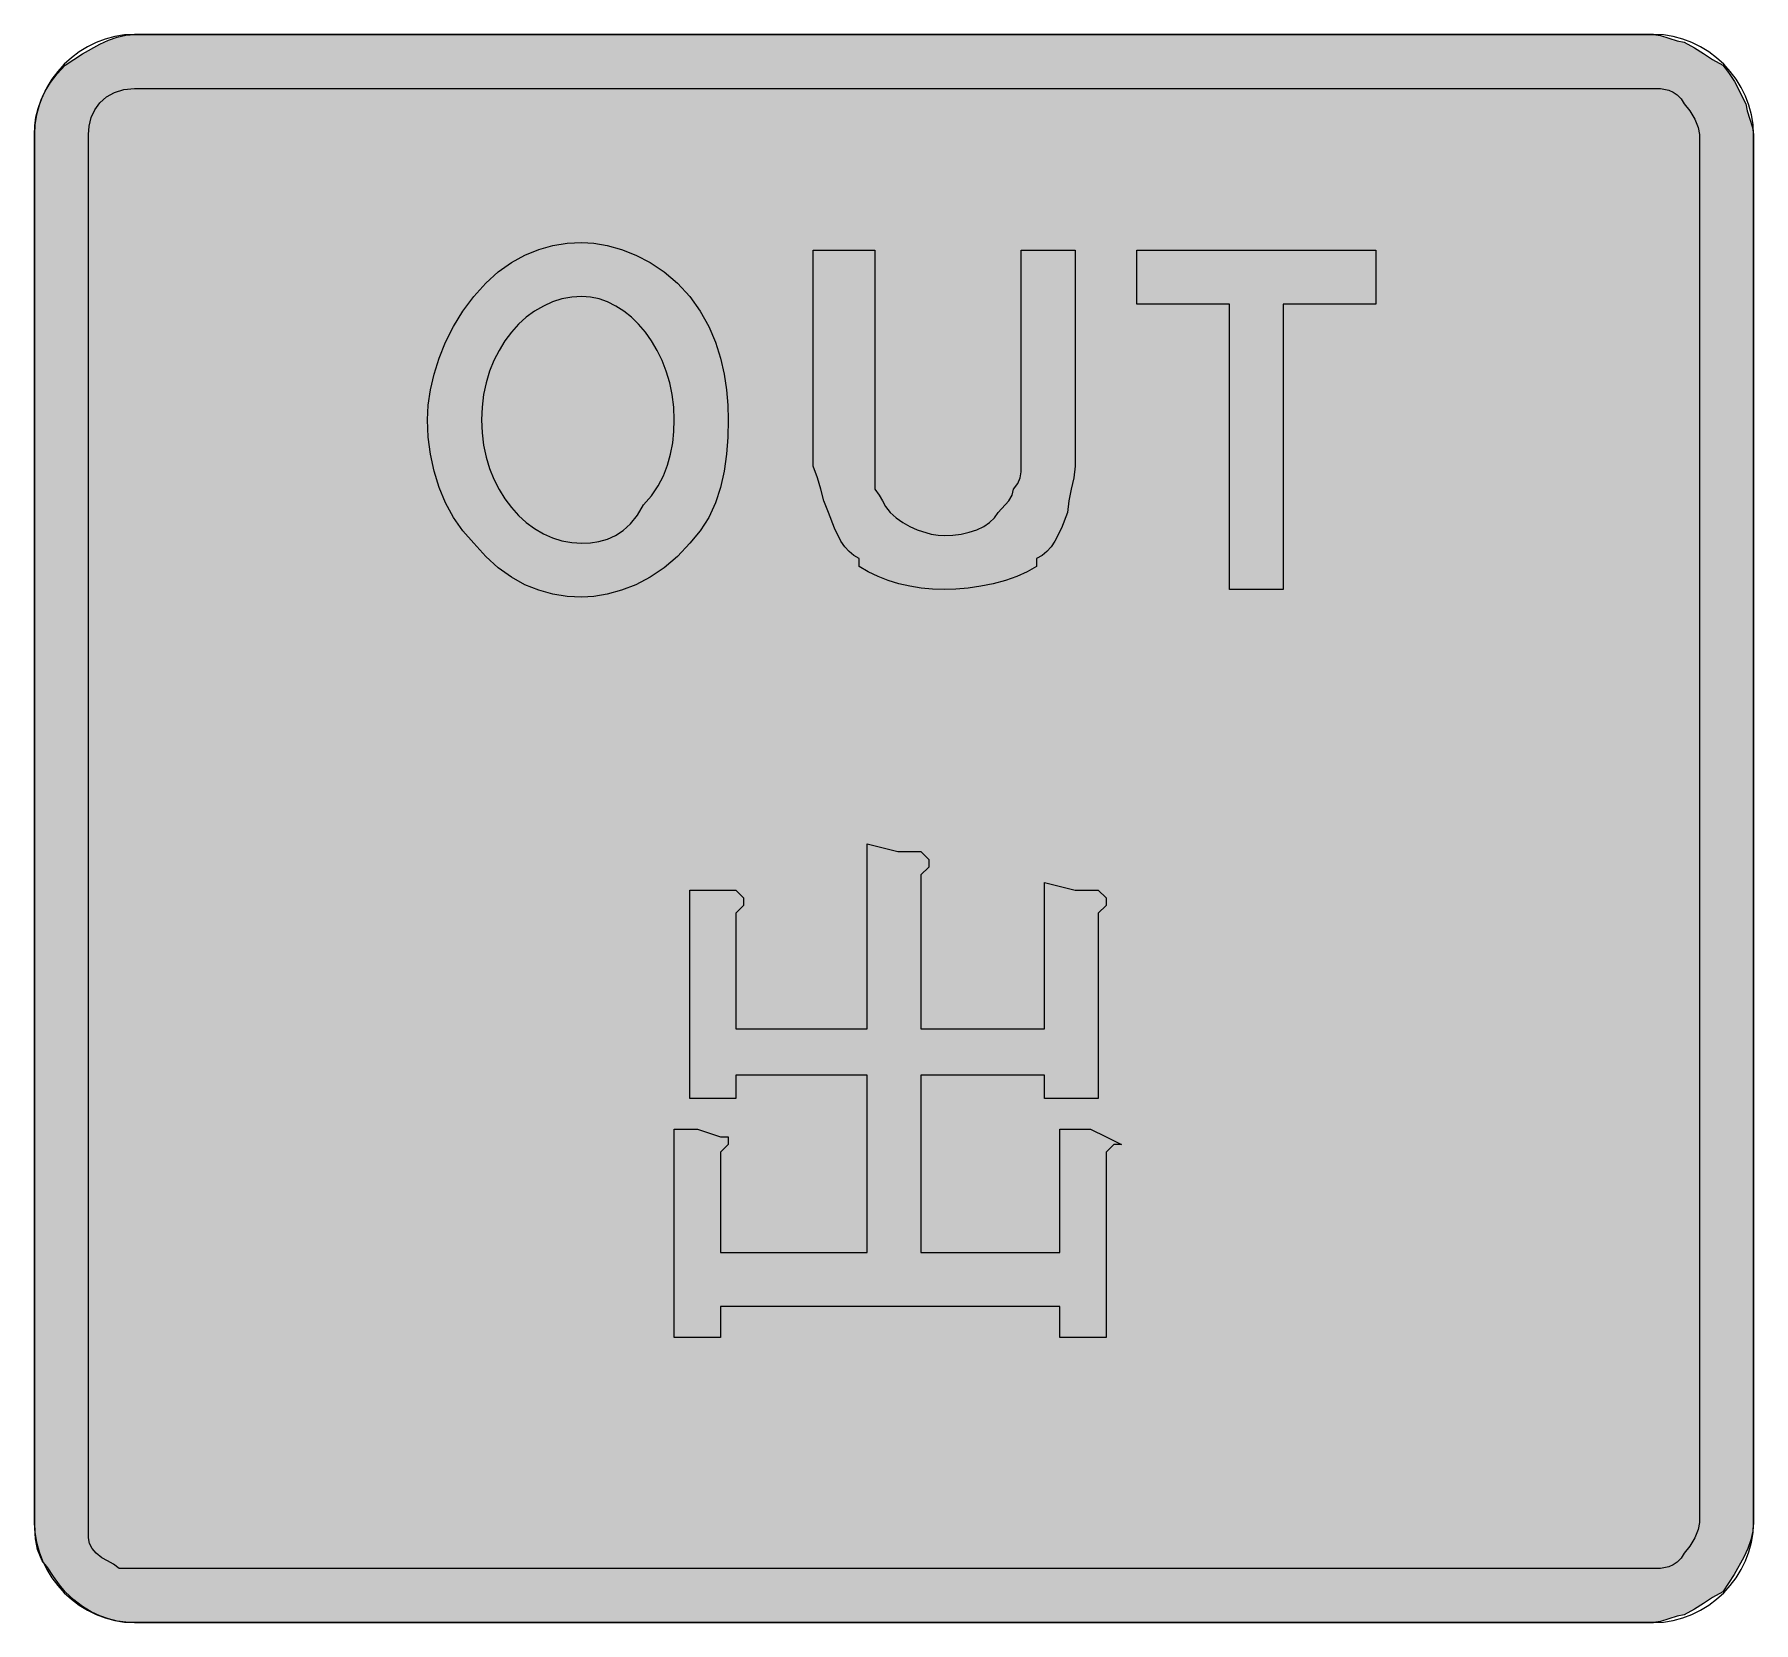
# Model space of a CAD drawing. Header units: metres. Extents: x 151 to 418, y 11 to 258.
import ezdxf

# ---------------------------------------------------------------- set-up
doc = ezdxf.new("R2010")
doc.units = ezdxf.units.M
for name, color, linetype, true_color in [('FILL_BLUE_0000FF', 7, 'Continuous', 0x0000ff), ('FILL_WHITE_FFFFFF', 7, 'Continuous', 0xffffff), ('STROKE_BLUE_0000FF', 7, 'Continuous', 0x0000ff)]:
    doc.layers.add(name, color=color, linetype=linetype, true_color=true_color)

msp = doc.modelspace()

# ---------------------------------------------------------------- hatches: boundary and pattern name
at = {"layer": 'FILL_BLUE_0000FF', "true_color": 0x0000ff}
h = msp.add_hatch(color=7, dxfattribs=at)
h.dxf.hatch_style = 1
h.paths.add_polyline_path([(402.69, 250.08), (403.78, 250.04), (405.09, 249.78), (405.76, 249.49), (406.4, 249.07), (406.99, 248.47), (407.49, 247.68), (408.37, 246.59), (409.14, 245.28), (409.68, 243.97), (409.89, 242.88), (409.89, 26.88), (409.68, 25.79), (409.14, 24.48), (408.37, 23.17), (407.49, 22.08), (406.99, 21.29), (406.4, 20.69), (405.76, 20.27), (405.09, 19.98), (403.78, 19.72), (402.69, 19.68), (166.29, 19.68), (163.89, 19.68), (162.99, 20.39), (162.09, 20.88), (161.19, 21.37), (160.29, 22.08), (159.69, 22.83), (159.28, 23.6), (159.09, 24.48), (159.09, 26.88), (159.09, 242.88), (159.2, 244.22), (159.54, 245.52), (160.1, 246.74), (160.89, 247.83), (161.9, 248.75), (163.14, 249.46), (164.6, 249.92), (166.29, 250.08), (402.69, 250.08)])
at = {"layer": 'FILL_WHITE_FFFFFF', "true_color": 0xffffff}
h = msp.add_hatch(color=7, dxfattribs=at)
h.dxf.hatch_style = 1
h.paths.add_polyline_path([(402.69, 258.48), (403.78, 258.29), (405.09, 257.88), (406.4, 257.47), (407.49, 257.28), (409.1, 256.38), (410.49, 255.48), (411.88, 254.58), (413.49, 253.68), (414.39, 252.57), (415.29, 251.13), (417.09, 247.68), (417.28, 246.59), (417.69, 245.28), (418.1, 243.97), (418.29, 242.88), (418.29, 26.88), (418.18, 25.53), (417.88, 24.18), (417.4, 22.83), (416.79, 21.48), (415.25, 18.78), (413.49, 16.08), (411.88, 15.18), (410.49, 14.28), (409.1, 13.38), (407.49, 12.48), (406.4, 12.29), (405.09, 11.88), (403.78, 11.47), (402.69, 11.28), (166.29, 11.28), (164.94, 11.34), (163.59, 11.52), (162.24, 11.85), (160.89, 12.33), (159.54, 12.98), (158.19, 13.81), (156.84, 14.84), (155.49, 16.08), (154.59, 17.17), (153.69, 18.48), (152.79, 19.79), (151.89, 20.88), (151.2, 22.66), (150.84, 24.33), (150.69, 26.88), (150.69, 242.88), (150.75, 244.23), (150.93, 245.58), (151.26, 246.93), (151.74, 248.28), (152.39, 249.63), (153.22, 250.98), (154.25, 252.33), (155.49, 253.68), (158.19, 255.44), (160.89, 256.98), (162.24, 257.59), (163.59, 258.07), (164.94, 258.37), (166.29, 258.48), (402.69, 258.48)])
h = msp.add_hatch(color=7, dxfattribs=at)
h.dxf.hatch_style = 1
h.paths.add_polyline_path([(239.87, 225.61), (242.05, 225), (244.29, 224.13), (246.53, 222.97), (248.72, 221.52), (250.79, 219.76), (252.69, 217.68), (254.33, 215.38), (255.65, 212.99), (256.7, 210.55), (257.49, 208.08), (258.06, 205.61), (258.43, 203.17), (258.63, 200.78), (258.69, 198.48), (258.63, 195.78), (258.43, 193.12), (258.06, 190.51), (257.49, 187.98), (256.7, 185.57), (255.65, 183.29), (254.33, 181.19), (252.69, 179.28), (250.79, 177.2), (248.72, 175.44), (246.53, 173.99), (244.29, 172.83), (242.05, 171.96), (239.87, 171.35), (237.79, 170.99), (235.89, 170.88), (233.64, 170.99), (231.41, 171.35), (229.2, 171.96), (227.04, 172.83), (224.93, 173.99), (222.9, 175.44), (220.94, 177.2), (219.09, 179.28), (217.4, 181.19), (215.94, 183.29), (214.7, 185.57), (213.69, 187.98), (212.9, 190.51), (212.34, 193.12), (212, 195.78), (211.89, 198.48), (212, 200.78), (212.34, 203.17), (212.9, 205.61), (213.69, 208.08), (214.7, 210.55), (215.94, 212.99), (217.4, 215.38), (219.09, 217.68), (220.94, 219.76), (222.9, 221.52), (224.93, 222.97), (227.04, 224.13), (229.2, 225), (231.41, 225.61), (233.64, 225.97), (235.89, 226.08), (237.79, 225.97), (239.87, 225.61)])
h.paths.add_polyline_path([(232.81, 217.3), (231.33, 216.83), (229.91, 216.2), (228.55, 215.4), (227.26, 214.45), (226.06, 213.36), (224.94, 212.13), (223.92, 210.77), (223.01, 209.3), (222.22, 207.72), (221.55, 206.04), (221.01, 204.26), (220.62, 202.41), (220.37, 200.48), (220.29, 198.48), (220.37, 196.48), (220.62, 194.55), (221.01, 192.7), (221.55, 190.92), (222.22, 189.24), (223.01, 187.66), (223.92, 186.19), (224.94, 184.83), (226.06, 183.6), (227.26, 182.51), (228.55, 181.56), (229.91, 180.76), (231.33, 180.13), (232.81, 179.66), (234.33, 179.38), (235.89, 179.28), (237.24, 179.34), (238.57, 179.54), (239.88, 179.91), (241.14, 180.48), (242.35, 181.27), (243.48, 182.32), (244.54, 183.64), (245.49, 185.28), (246.73, 186.68), (247.76, 188.19), (248.59, 189.77), (249.24, 191.43), (249.72, 193.14), (250.05, 194.9), (250.23, 196.68), (250.29, 198.48), (250.21, 200.48), (249.97, 202.41), (249.58, 204.26), (249.05, 206.04), (248.4, 207.72), (247.63, 209.3), (246.76, 210.77), (245.79, 212.13), (244.74, 213.36), (243.61, 214.45), (242.42, 215.4), (241.18, 216.2), (239.89, 216.83), (238.58, 217.3), (237.24, 217.58), (235.89, 217.68), (234.33, 217.58), (232.81, 217.3)], flags=16)
h = msp.add_hatch(color=7, dxfattribs=at)
h.dxf.hatch_style = 1
h.paths.add_polyline_path([(281.49, 191.28), (281.49, 187.68), (282.2, 186.78), (282.69, 185.88), (283.18, 184.98), (283.89, 184.08), (284.84, 183.24), (285.88, 182.5), (286.97, 181.89), (288.09, 181.38), (290.3, 180.7), (291.34, 180.54), (292.29, 180.48), (293.64, 180.54), (294.95, 180.7), (296.21, 180.99), (297.39, 181.38), (298.45, 181.89), (299.38, 182.5), (300.13, 183.24), (300.69, 184.08), (302.34, 185.88), (302.88, 186.78), (303.09, 187.68), (303.78, 188.58), (304.14, 189.48), (304.27, 190.38), (304.29, 191.28), (304.29, 224.88), (312.69, 224.88), (312.69, 191.28), (312.5, 189.48), (312.09, 187.68), (311.68, 185.88), (311.49, 184.08), (310.57, 181.6), (309.54, 179.58), (308.95, 178.74), (308.28, 178), (307.54, 177.39), (306.69, 176.88), (306.69, 175.68), (305.23, 174.84), (303.6, 174.1), (301.82, 173.49), (299.94, 172.98), (298.01, 172.59), (296.06, 172.3), (294.14, 172.14), (292.29, 172.08), (290.49, 172.14), (288.71, 172.3), (286.95, 172.59), (285.24, 172.98), (283.58, 173.49), (282, 174.1), (280.49, 174.84), (279.09, 175.68), (279.09, 176.88), (278.24, 177.39), (277.5, 178), (276.83, 178.74), (276.24, 179.58), (275.21, 181.6), (274.29, 184.08), (273.58, 185.88), (273.09, 187.68), (272.6, 189.48), (271.89, 191.28), (271.89, 224.88), (281.49, 224.88), (281.49, 191.28)])
h = msp.add_hatch(color=7, dxfattribs=at)
h.dxf.hatch_style = 1
h.paths.add_polyline_path([(359.49, 216.48), (345.09, 216.48), (345.09, 172.08), (336.69, 172.08), (336.69, 216.48), (322.29, 216.48), (322.29, 224.88), (359.49, 224.88), (359.49, 216.48)])
h = msp.add_hatch(color=7, dxfattribs=at)
h.dxf.hatch_style = 1
h.paths.add_polyline_path([(259.89, 125.28), (261.09, 124.08), (261.09, 122.88), (259.89, 121.68), (259.89, 103.68), (280.29, 103.68), (280.29, 132.48), (285.09, 131.28), (288.69, 131.28), (289.89, 130.08), (289.89, 128.88), (288.69, 127.68), (288.69, 103.68), (307.89, 103.68), (307.89, 126.48), (312.69, 125.28), (316.29, 125.28), (317.49, 124.08), (317.49, 122.88), (316.29, 121.68), (316.29, 92.88), (307.89, 92.88), (307.89, 96.48), (288.69, 96.48), (288.69, 68.88), (310.29, 68.88), (310.29, 88.08), (315.09, 88.08), (317.49, 86.88), (319.89, 85.68), (318.69, 85.68), (317.49, 84.48), (317.49, 55.68), (310.29, 55.68), (310.29, 60.48), (257.49, 60.48), (257.49, 55.68), (250.29, 55.68), (250.29, 88.08), (253.89, 88.08), (257.49, 86.88), (258.69, 86.88), (258.69, 85.68), (257.49, 84.48), (257.49, 68.88), (280.29, 68.88), (280.29, 96.48), (259.89, 96.48), (259.89, 92.88), (252.69, 92.88), (252.69, 125.28), (257.49, 125.28), (259.89, 125.28)])

# ---------------------------------------------------------------- linework, layer by layer
at = {"layer": 'FILL_BLUE_0000FF', "lineweight": 0, "true_color": 0x0000ff}
msp.add_lwpolyline([(402.69, 250.08), (403.78, 250.04), (405.09, 249.78), (405.76, 249.49), (406.4, 249.07), (406.99, 248.47), (407.49, 247.68), (408.37, 246.59), (409.14, 245.28), (409.68, 243.97), (409.89, 242.88), (409.89, 26.88), (409.68, 25.79), (409.14, 24.48), (408.37, 23.17), (407.49, 22.08), (406.99, 21.29), (406.4, 20.69), (405.76, 20.27), (405.09, 19.98), (403.78, 19.72), (402.69, 19.68), (166.29, 19.68), (163.89, 19.68), (162.99, 20.39), (162.09, 20.88), (161.19, 21.37), (160.29, 22.08), (159.69, 22.83), (159.28, 23.6), (159.09, 24.48), (159.09, 26.88), (159.09, 242.88), (159.2, 244.22), (159.54, 245.52), (160.1, 246.74), (160.89, 247.83), (161.9, 248.75), (163.14, 249.46), (164.6, 249.92), (166.29, 250.08)], close=True, dxfattribs=at)
at = {"layer": 'FILL_WHITE_FFFFFF', "lineweight": 0, "true_color": 0xffffff}
for points in [[(402.69, 258.48), (403.78, 258.29), (405.09, 257.88), (406.4, 257.47), (407.49, 257.28), (409.1, 256.38), (410.49, 255.48), (411.88, 254.58), (413.49, 253.68), (414.39, 252.57), (415.29, 251.13), (417.09, 247.68), (417.28, 246.59), (417.69, 245.28), (418.1, 243.97), (418.29, 242.88), (418.29, 26.88), (418.18, 25.53), (417.88, 24.18), (417.4, 22.83), (416.79, 21.48), (415.25, 18.78), (413.49, 16.08), (411.88, 15.18), (410.49, 14.28), (409.1, 13.38), (407.49, 12.48), (406.4, 12.29), (405.09, 11.88), (403.78, 11.47), (402.69, 11.28), (166.29, 11.28), (164.94, 11.34), (163.59, 11.52), (162.24, 11.85), (160.89, 12.33), (159.54, 12.98), (158.19, 13.81), (156.84, 14.84), (155.49, 16.08), (154.59, 17.17), (153.69, 18.48), (152.79, 19.79), (151.89, 20.88), (151.2, 22.66), (150.84, 24.33), (150.69, 26.88), (150.69, 242.88), (150.75, 244.23), (150.93, 245.58), (151.26, 246.93), (151.74, 248.28), (152.39, 249.63), (153.22, 250.98), (154.25, 252.33), (155.49, 253.68), (158.19, 255.44), (160.89, 256.98), (162.24, 257.59), (163.59, 258.07), (164.94, 258.37), (166.29, 258.48)], [(239.87, 225.61), (242.05, 225), (244.29, 224.13), (246.53, 222.97), (248.72, 221.52), (250.79, 219.76), (252.69, 217.68), (254.33, 215.38), (255.65, 212.99), (256.7, 210.55), (257.49, 208.08), (258.06, 205.61), (258.43, 203.17), (258.63, 200.78), (258.69, 198.48), (258.63, 195.78), (258.43, 193.12), (258.06, 190.51), (257.49, 187.98), (256.7, 185.57), (255.65, 183.29), (254.33, 181.19), (252.69, 179.28), (250.79, 177.2), (248.72, 175.44), (246.53, 173.99), (244.29, 172.83), (242.05, 171.96), (239.87, 171.35), (237.79, 170.99), (235.89, 170.88), (233.64, 170.99), (231.41, 171.35), (229.2, 171.96), (227.04, 172.83), (224.93, 173.99), (222.9, 175.44), (220.94, 177.2), (219.09, 179.28), (217.4, 181.19), (215.94, 183.29), (214.7, 185.57), (213.69, 187.98), (212.9, 190.51), (212.34, 193.12), (212, 195.78), (211.89, 198.48), (212, 200.78), (212.34, 203.17), (212.9, 205.61), (213.69, 208.08), (214.7, 210.55), (215.94, 212.99), (217.4, 215.38), (219.09, 217.68), (220.94, 219.76), (222.9, 221.52), (224.93, 222.97), (227.04, 224.13), (229.2, 225), (231.41, 225.61), (233.64, 225.97), (235.89, 226.08), (237.79, 225.97)], [(281.49, 191.28), (281.49, 187.68), (282.2, 186.78), (282.69, 185.88), (283.18, 184.98), (283.89, 184.08), (284.84, 183.24), (285.88, 182.5), (286.97, 181.89), (288.09, 181.38), (290.3, 180.7), (291.34, 180.54), (292.29, 180.48), (293.64, 180.54), (294.95, 180.7), (296.21, 180.99), (297.39, 181.38), (298.45, 181.89), (299.38, 182.5), (300.13, 183.24), (300.69, 184.08), (302.34, 185.88), (302.88, 186.78), (303.09, 187.68), (303.78, 188.58), (304.14, 189.48), (304.27, 190.38), (304.29, 191.28), (304.29, 224.88), (312.69, 224.88), (312.69, 191.28), (312.5, 189.48), (312.09, 187.68), (311.68, 185.88), (311.49, 184.08), (310.57, 181.6), (309.54, 179.58), (308.95, 178.74), (308.28, 178), (307.54, 177.39), (306.69, 176.88), (306.69, 175.68), (305.23, 174.84), (303.6, 174.1), (301.82, 173.49), (299.94, 172.98), (298.01, 172.59), (296.06, 172.3), (294.14, 172.14), (292.29, 172.08), (290.49, 172.14), (288.71, 172.3), (286.95, 172.59), (285.24, 172.98), (283.58, 173.49), (282, 174.1), (280.49, 174.84), (279.09, 175.68), (279.09, 176.88), (278.24, 177.39), (277.5, 178), (276.83, 178.74), (276.24, 179.58), (275.21, 181.6), (274.29, 184.08), (273.58, 185.88), (273.09, 187.68), (272.6, 189.48), (271.89, 191.28), (271.89, 224.88), (281.49, 224.88)], [(359.49, 216.48), (345.09, 216.48), (345.09, 172.08), (336.69, 172.08), (336.69, 216.48), (322.29, 216.48), (322.29, 224.88), (359.49, 224.88)], [(232.81, 217.3), (231.33, 216.83), (229.91, 216.2), (228.55, 215.4), (227.26, 214.45), (226.06, 213.36), (224.94, 212.13), (223.92, 210.77), (223.01, 209.3), (222.22, 207.72), (221.55, 206.04), (221.01, 204.26), (220.62, 202.41), (220.37, 200.48), (220.29, 198.48), (220.37, 196.48), (220.62, 194.55), (221.01, 192.7), (221.55, 190.92), (222.22, 189.24), (223.01, 187.66), (223.92, 186.19), (224.94, 184.83), (226.06, 183.6), (227.26, 182.51), (228.55, 181.56), (229.91, 180.76), (231.33, 180.13), (232.81, 179.66), (234.33, 179.38), (235.89, 179.28), (237.24, 179.34), (238.57, 179.54), (239.88, 179.91), (241.14, 180.48), (242.35, 181.27), (243.48, 182.32), (244.54, 183.64), (245.49, 185.28), (246.73, 186.68), (247.76, 188.19), (248.59, 189.77), (249.24, 191.43), (249.72, 193.14), (250.05, 194.9), (250.23, 196.68), (250.29, 198.48), (250.21, 200.48), (249.97, 202.41), (249.58, 204.26), (249.05, 206.04), (248.4, 207.72), (247.63, 209.3), (246.76, 210.77), (245.79, 212.13), (244.74, 213.36), (243.61, 214.45), (242.42, 215.4), (241.18, 216.2), (239.89, 216.83), (238.58, 217.3), (237.24, 217.58), (235.89, 217.68), (234.33, 217.58)], [(259.89, 125.28), (261.09, 124.08), (261.09, 122.88), (259.89, 121.68), (259.89, 103.68), (280.29, 103.68), (280.29, 132.48), (285.09, 131.28), (288.69, 131.28), (289.89, 130.08), (289.89, 128.88), (288.69, 127.68), (288.69, 103.68), (307.89, 103.68), (307.89, 126.48), (312.69, 125.28), (316.29, 125.28), (317.49, 124.08), (317.49, 122.88), (316.29, 121.68), (316.29, 92.88), (307.89, 92.88), (307.89, 96.48), (288.69, 96.48), (288.69, 68.88), (310.29, 68.88), (310.29, 88.08), (315.09, 88.08), (317.49, 86.88), (319.89, 85.68), (318.69, 85.68), (317.49, 84.48), (317.49, 55.68), (310.29, 55.68), (310.29, 60.48), (257.49, 60.48), (257.49, 55.68), (250.29, 55.68), (250.29, 88.08), (253.89, 88.08), (257.49, 86.88), (258.69, 86.88), (258.69, 85.68), (257.49, 84.48), (257.49, 68.88), (280.29, 68.88), (280.29, 96.48), (259.89, 96.48), (259.89, 92.88), (252.69, 92.88), (252.69, 125.28), (257.49, 125.28)]]:
    msp.add_lwpolyline(points, close=True, dxfattribs=at)
at = {"layer": 'STROKE_BLUE_0000FF', "lineweight": 0, "true_color": 0x0000ff}
msp.add_lwpolyline([(418.29, 26.88), (418.29, 242.88), (418.21, 244.44), (417.96, 245.96), (417.57, 247.44), (417.03, 248.86), (416.36, 250.22), (415.57, 251.51), (414.66, 252.71), (413.64, 253.83), (412.52, 254.85), (411.32, 255.76), (410.03, 256.55), (408.67, 257.22), (407.25, 257.76), (405.77, 258.15), (404.25, 258.4), (402.69, 258.48), (166.29, 258.48), (164.73, 258.4), (163.21, 258.15), (161.73, 257.76), (160.31, 257.22), (158.95, 256.55), (157.66, 255.76), (156.46, 254.85), (155.34, 253.83), (154.32, 252.71), (153.41, 251.51), (152.62, 250.22), (151.95, 248.86), (151.41, 247.44), (151.02, 245.96), (150.77, 244.44), (150.69, 242.88), (150.69, 26.88), (150.77, 25.32), (151.02, 23.8), (151.41, 22.32), (151.95, 20.9), (152.62, 19.54), (153.41, 18.25), (154.32, 17.05), (155.34, 15.93), (156.46, 14.91), (157.66, 14), (158.95, 13.21), (160.31, 12.54), (161.73, 12), (163.21, 11.61), (164.73, 11.36), (166.29, 11.28), (402.69, 11.28), (404.25, 11.36), (405.77, 11.61), (407.25, 12), (408.67, 12.54), (410.03, 13.21), (411.32, 14), (412.52, 14.91), (413.64, 15.93), (414.66, 17.05), (415.57, 18.25), (416.36, 19.54), (417.03, 20.9), (417.57, 22.32), (417.96, 23.8), (418.21, 25.32), (418.29, 26.88)], dxfattribs=at)

doc.saveas('drawing.dxf')
